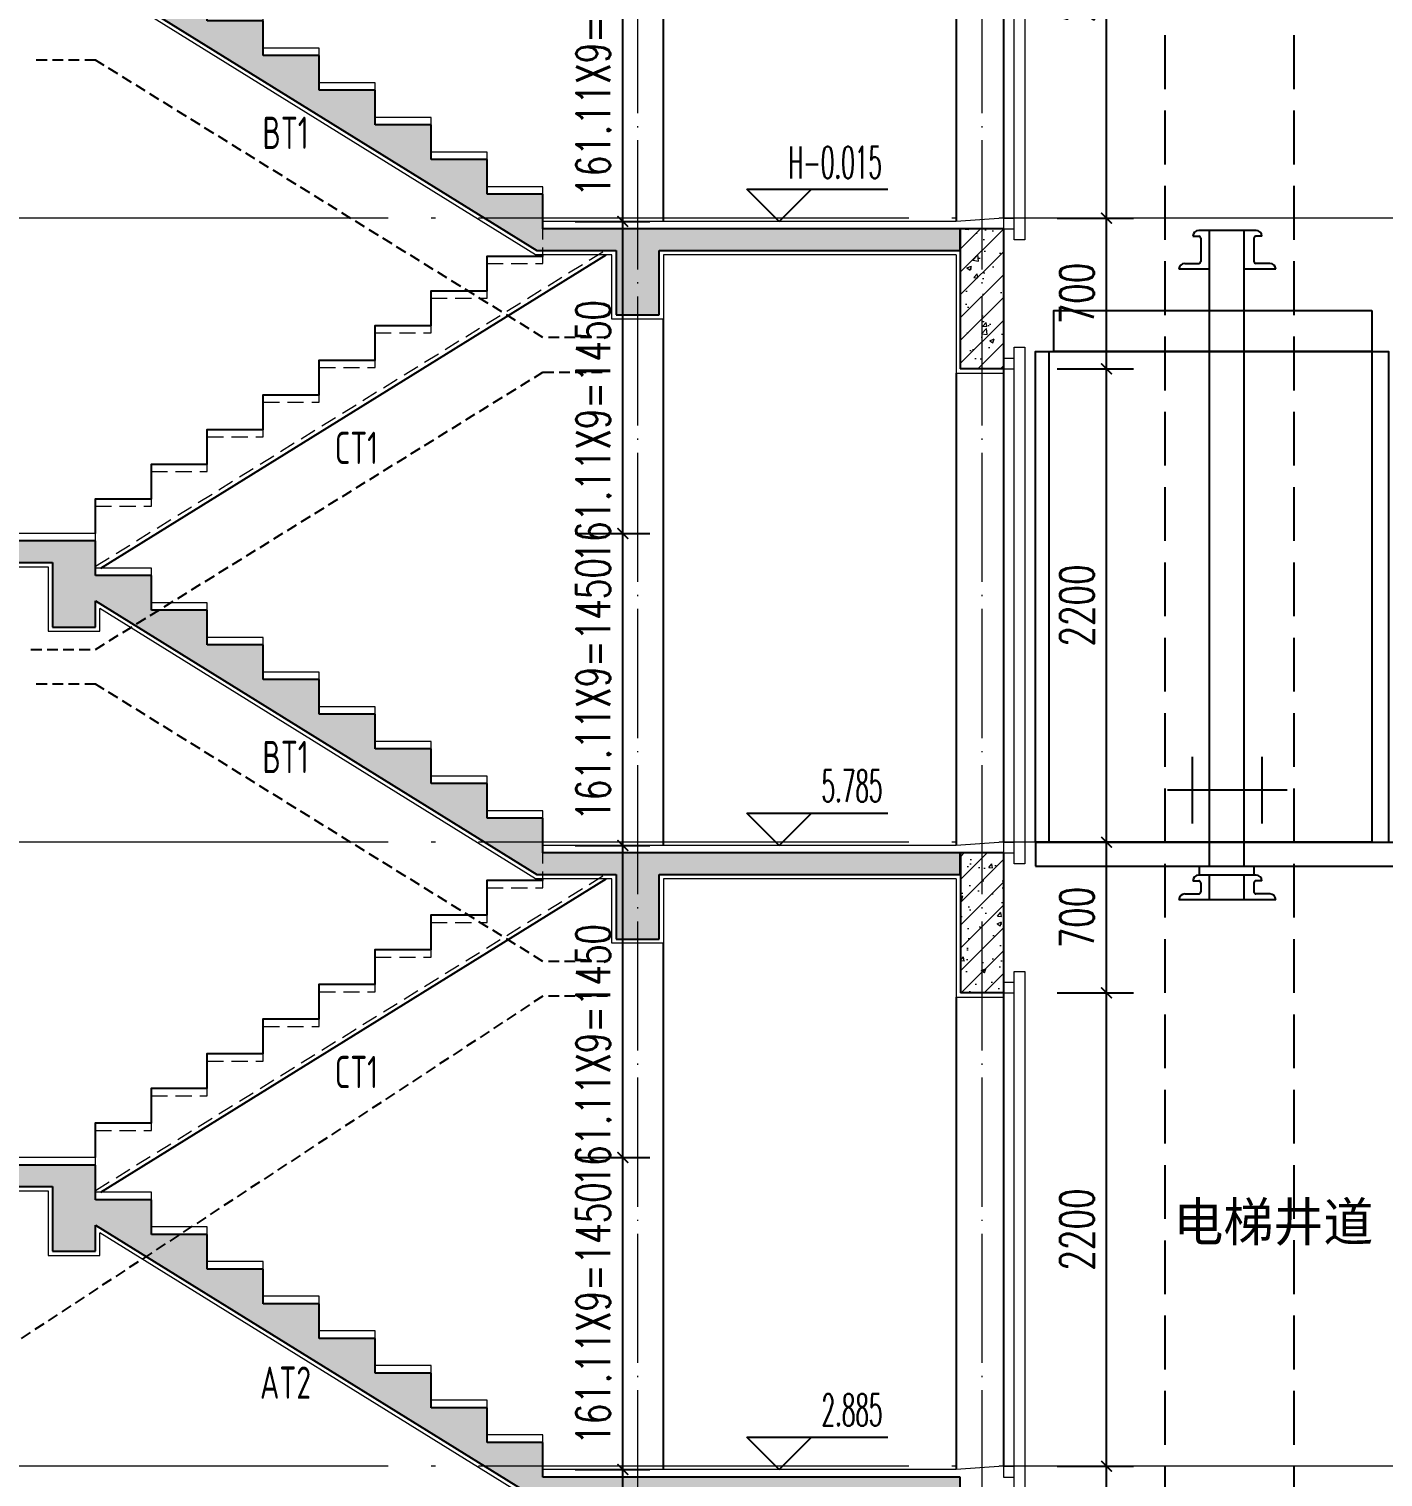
# Model space of a CAD drawing. Extents: x -668857 to 154266, y -275694 to 291306.
# Drawn here: x 46404 to 52698, y 209112 to 215841 of the extents above; entities that cross this region are included whole.
import ezdxf
from ezdxf.enums import TextEntityAlignment as Align

# ---------------------------------------------------------------- set-up
doc = ezdxf.new("R2010")
doc.units = 0
doc.header["$LTSCALE"] = 1000
for name, pattern in [('DASH', [0.35, 0.25, -0.1]), ('DOTE', [2.42, 2, -0.2, 0.02, -0.2]), ('HIDDEN', [0.375, 0.25, -0.125])]:
    doc.linetypes.add(name, pattern=pattern)
doc.layers.get('0').update_dxf_attribs({"linetype": 'CONTINUOUS'})
doc.layers.get('DEFPOINTS').update_dxf_attribs({"linetype": 'CONTINUOUS'})
for name, color, linetype in [('DIM_ELEV', 3, 'CONTINUOUS'), ('PUB_DIM', 3, 'CONTINUOUS'), ('PUB_TEXT', 2, 'CONTINUOUS'), ('TEXT', 2, 'CONTINUOUS'), ('WALL', 5, 'CONTINUOUS'), ('审核', 1, 'CONTINUOUS'), ('尺寸标注', 86, 'CONTINUOUS'), ('看线', 251, 'CONTINUOUS'), ('设备', 253, 'CONTINUOUS')]:
    doc.layers.add(name, color=color, linetype=linetype)
for name, color, linetype, lineweight in [('DOTE', 19, 'DOTE', 9), ('PUB_HATCH', 8, 'CONTINUOUS', 9), ('STAIR', 2, 'CONTINUOUS', 18), ('WINDOW', 144, 'CONTINUOUS', 15), ('内粉刷', 37, 'CONTINUOUS', 9)]:
    doc.layers.add(name, color=color, linetype=linetype, lineweight=lineweight)
doc.styles.add('_TCH_DIM', font='SIMPLEX.shx', dxfattribs={"width": 0.7, "bigfont": 'GBCBIG.shx'})
doc.styles.add('_TCH_DIM_T3', font='SIMPLEX', dxfattribs={"width": 0.705882, "bigfont": 'GBCBIG'})
doc.styles.add('TSSD_REIN', font='tssdeng.shx', dxfattribs={"width": 0.7, "height": 300, "bigfont": 'tssdchn.shx'})
doc.dimstyles.new('_TCH_ARCH&&50', dxfattribs={"dimtxt": 157.5, "dimasz": 50, "dimexe": 125, "dimexo": 150, "dimgap": 58.75, "dimtad": 1, "dimdec": 0, "dimzin": 0, "dimdsep": 46, "dimtxsty": '_TCH_DIM_T3', "dimblk": 'ARCHTICK', "dimcen": 0.09, "dimclrt": 7, "dimazin": 0, "dimtfac": 1, "dimtdec": 0, "dimtix": 1, "dimtmove": 2, "dimatfit": 3, "dimldrblk": 'ARCHTICK', "dimfxl": 0, "dimtolj": 1, "dimtzin": 0, "dimarcsym": 0})
pattern_1 = [(45, (0, 0), (-53.0330086, 53.0330086), []), (50, (0, 0), (215.178055, -18.82564), [22.5, -247.5]), (355, (0, 0), (-41.6254, 225.65764), [18, -198]), (100.4514, (17.93, -1.57), (173.552815, 206.831863), [19.122057, -210.342634]), (46.1842, (0, 60), (320.172315, -49.655704), [33.75, -371.25]), (96.6356, (26.68, 55.86), (280.39881, 292.23536), [28.68309, -315.5139]), (351.1842, (0, 60), (280.39858, 292.23558), [27, -297]), (21, (30, 45), (179.072116, -120.785667), [22.5, -247.5]), (326, (30, 45), (72.9946, 217.545014), [18, -198]), (71.4514, (44.92, 34.93), (252.06679, 96.75915), [19.122057, -210.342634]), (37.5, (0, 0), (3.6479566, 99.868156), [0, -195.6, 0, -201, 0, -198.75]), (7.5, (0, 0), (78.920861, 118.323514), [0, -114.6, 0, -191.1, 0, -75.75]), (327.5, (-66.9, 0), (160.146731, -6.7664615), [0, -75, 0, -234, 0, -310.5]), (317.5, (-96.9, 0), (174.95585, 30.031495), [0, -97.5, 0, -155.4, 0, -220.5])]

# ---------------------------------------------------------------- blocks, each defined once
blk = doc.blocks.new('FGSDFSFSEFESFES')
at = {"layer": 'WINDOW', "ltscale": 0.8}
for p, q in [((175258.6, -121034), (175208.6, -121034)), ((175258.6, -121084), (175208.6, -121084)), ((175258.6, -123284), (175208.6, -123284)), ((175258.6, -123334), (175208.6, -123334))]:
    blk.add_line(p, q, dxfattribs=at)
blk.add_lwpolyline([(175158.6, -123384), (175208.6, -123384), (175208.6, -120984), (175158.6, -120984), (175158.6, -123384)], dxfattribs=at)
blk = doc.blocks.new('A$C3EC504A2')
at = {"layer": '设备', "color": 206}
for p, q in [((143.4, 1764), (-143.4, 1764)), ((-91.6, 1764), (-91.6, -1418.3)), ((82.9, 1764), (82.9, -1418.3)), ((82.9, 1764), (82.9, 1570.1)), ((-172.5, 1734.9), (-143, 1734.9)), ((-133, 1724.9), (-133, 1609.2)), ((132.9, 1724.9), (132.9, 1609.2)), ((172.5, 1734.9), (142.9, 1734.9)), ((-213.1, 1599.2), (-143, 1599.2)), ((213.1, 1599.2), (142.9, 1599.2)), ((-91.6, 1570.1), (-242.2, 1570.1)), ((242.2, 1570.1), (82.9, 1570.1)), ((-952.1, 1158.1), (-868.8, 1158.1)), ((-175, -1204.9), (-175, -869.8)), ((175, -1204.9), (175, -869.8)), ((300, -1037.9), (-300, -1037.9)), ((-959.6, -1298), (834.8, -1298)), ((-959.6, -1298), (-959.6, -1418.3)), ((834.8, -1298), (834.8, -1418.3)), ((-959.6, -1418.3), (834.8, -1418.3)), ((-141.6, -1418.3), (-141.6, -1462)), ((132.9, -1418.3), (132.9, -1462)), ((-172.5, -1491.1), (-143, -1491.1)), ((143.4, -1462), (-143.4, -1462)), ((-133, -1501.1), (-133, -1546.6)), ((-91.6, -1462), (-91.6, -1585.7)), ((82.9, -1462), (82.9, -1585.7)), ((132.9, -1501.1), (132.9, -1546.6)), ((172.5, -1491.1), (142.9, -1491.1)), ((242.2, -1585.7), (-242.2, -1585.7)), ((-213.1, -1556.6), (-143, -1556.6)), ((213.1, -1556.6), (142.9, -1556.6))]:
    blk.add_line(p, q, dxfattribs=at)
for points in [[(722.6, 1363.4), (722.6, 1158.1), (-868.8, 1158.1), (-868.8, 1363.4)], [(722.6, 1158.1), (722.6, -1298), (-959.6, -1298), (-959.6, 1158.1)]]:
    blk.add_lwpolyline(points, close=True, dxfattribs=at)
for points in [[(-959.6, 1158.1), (-892.8, 1158.1), (-892.8, -1298)], [(722.6, 1158.1), (805.8, 1158.1), (805.8, -1298)]]:
    blk.add_lwpolyline(points, dxfattribs=at)
for centre, radius, start, end in [((-143.4, 1734.9), 29.1, 90.00001, 180.00001), ((143.4, 1734.9), 29.1, 0.00001, 90.00001), ((-143, 1724.9), 10, 0.00001, 90.00001), ((142.9, 1724.9), 10, 90.00001, 180.00001), ((-213.1, 1570.1), 29.1, 90.00001, 180.00001), ((-143, 1609.2), 10, 270.00001, 0.00001), ((142.9, 1609.2), 10, 180.00001, 270.00001), ((213.1, 1570.1), 29.1, 0.00001, 90.00001), ((-143.4, -1491.1), 29.1, 90.00001, 180.00001), ((-143, -1501.1), 10, 0.00001, 90.00001), ((142.9, -1501.1), 10, 90.00001, 180.00001), ((143.4, -1491.1), 29.1, 0.00001, 90.00001), ((-213.1, -1585.7), 29.1, 90.00001, 180.00001), ((-143, -1546.6), 10, 270.00001, 0.00001), ((142.9, -1546.6), 10, 180.00001, 270.00001), ((213.1, -1585.7), 29.1, 0.00001, 90.00001)]:
    blk.add_arc(centre, radius, start, end, dxfattribs=at)
blk = doc.blocks.new('BFGBFBCBVFB')
at = {"layer": 'PUB_HATCH'}
h = blk.add_hatch(dxfattribs=at)
h.set_pattern_fill('钢筋混凝土', color=256, scale=30, style=0)
h.set_pattern_definition(pattern_1)
h.paths.add_polyline_path([(894172.3, 26030), (894172.3, 25380), (894372.3, 25380), (894372.3, 26030)])
h = blk.add_hatch(dxfattribs=at)
h.set_pattern_fill('钢筋混凝土', color=256, scale=30, style=0)
h.set_pattern_definition(pattern_1)
h.paths.add_polyline_path([(888622.3, 24580), (888622.3, 24480), (889952.4, 24480), (889952.4, 24180), (890152.4, 24180), (890152.4, 24301.2), (892203.9, 23030), (892572.4, 23030), (892572.4, 22730), (892772.4, 22730), (892772.4, 23030), (894172.3, 23030), (894172.3, 23130), (892232.4, 23130), (892232.4, 23291.1), (891972.4, 23291.1), (891972.4, 23452.2), (891712.4, 23452.2), (891712.4, 23613.3), (891452.4, 23613.3), (891452.4, 23774.4), (891192.4, 23774.4), (891192.4, 23935.5), (890932.4, 23935.5), (890932.4, 24096.6), (890672.4, 24096.6), (890672.4, 24257.8), (890412.4, 24257.8), (890412.4, 24418.9), (890152.4, 24418.9), (890152.4, 24580)])
at = {"layer": 'STAIR', "linetype": 'HIDDEN', "ltscale": 0.3}
blk.add_line((890152.4, 24462.3), (892520.9, 25930), dxfattribs=at)
blk.add_lwpolyline([(890152.4, 24580), (890152.4, 24741.1), (890412.4, 24741.1), (890412.4, 24902.2), (890672.4, 24902.2), (890672.4, 25063.3), (890932.4, 25063.3), (890932.4, 25224.4), (891192.4, 25224.4), (891192.4, 25385.5), (891452.4, 25385.5), (891452.4, 25546.6), (891712.4, 25546.6), (891712.4, 25707.8), (891972.4, 25707.8), (891972.4, 25868.9), (892232.4, 25868.9), (892232.4, 26030)], dxfattribs=at)
at = {"layer": 'WALL'}
for p, q in [((894172.3, 26030), (894172.3, 25380)), ((894372.3, 26030), (894172.3, 26030)), ((894372.3, 26030), (894372.3, 25380)), ((894372.3, 25380), (894172.3, 25380)), ((890152.4, 24580), (888622.3, 24580)), ((890152.4, 24418.9), (890152.4, 24580)), ((888722.3, 24480), (889952.4, 24480)), ((889952.4, 24480), (889952.4, 24180)), ((890412.4, 24418.9), (890152.4, 24418.9)), ((890412.4, 24257.8), (890412.4, 24418.9)), ((890152.4, 24180), (890152.4, 24301.2)), ((890152.4, 24301.2), (892203.9, 23030)), ((890672.4, 24257.8), (890412.4, 24257.8)), ((890672.4, 24096.6), (890672.4, 24257.8)), ((889952.4, 24180), (890152.4, 24180)), ((890932.4, 24096.6), (890672.4, 24096.6)), ((890932.4, 23935.5), (890932.4, 24096.6)), ((891192.4, 23935.5), (890932.4, 23935.5)), ((891192.4, 23774.4), (891192.4, 23935.5)), ((891452.4, 23774.4), (891192.4, 23774.4)), ((891452.4, 23613.3), (891452.4, 23774.4)), ((891712.4, 23613.3), (891452.4, 23613.3)), ((891712.4, 23452.2), (891712.4, 23613.3)), ((891972.4, 23452.2), (891712.4, 23452.2)), ((891972.4, 23291.1), (891972.4, 23452.2)), ((892232.4, 23291.1), (891972.4, 23291.1)), ((892232.4, 23130), (892232.4, 23291.1)), ((894172.3, 23130), (892232.4, 23130)), ((894172.3, 23030), (894172.3, 23130)), ((892203.9, 23030), (892572.4, 23030)), ((892572.4, 23030), (892572.4, 22730)), ((892772.4, 22730), (892772.4, 23030)), ((892772.4, 23030), (894172.3, 23030)), ((892572.4, 22730), (892772.4, 22730))]:
    blk.add_line(p, q, dxfattribs=at)
at = {"layer": '内粉刷'}
for p, q in [((890152.4, 24615), (888742.3, 24615)), ((888742.3, 24460), (889932.4, 24460)), ((889932.4, 24460), (889932.4, 24160)), ((890172.4, 24160), (890172.4, 24265.3)), ((889932.4, 24160), (890172.4, 24160)), ((894152.4, 23165), (892232.4, 23165))]:
    blk.add_line(p, q, dxfattribs=at)
for points in [[(894372.4, 26080), (894152.4, 26065)], [(894372.4, 26080), (894372.4, 26030)], [(894152.4, 25910), (894152.4, 25360), (894372.4, 25360)], [(892232.4, 23165), (892232.4, 23326.1), (891972.4, 23326.1), (891972.4, 23487.2), (891712.4, 23487.2), (891712.4, 23648.3), (891452.4, 23648.3), (891452.4, 23809.4), (891192.4, 23809.4), (891192.4, 23970.5), (890932.4, 23970.5), (890932.4, 24131.6), (890672.4, 24131.6), (890672.4, 24292.8), (890412.4, 24292.8), (890412.4, 24453.9), (890152.4, 24453.9), (890152.4, 24615)], [(894152.4, 23010), (892792.4, 23010), (892792.4, 22710), (892552.4, 22710), (892552.4, 23010), (892198.2, 23010), (890172.4, 24265.3)]]:
    blk.add_lwpolyline(points, dxfattribs=at)
at = {"layer": '看线', "color": 32}
blk.add_line((890176.7, 24453.9), (892526.6, 25910), dxfattribs=at)
at = {"layer": '看线'}
for p, q in [((892792.4, 23165), (892792.4, 25610)), ((894372.3, 25380), (894372.3, 23180)), ((894152.4, 25360), (894152.4, 23165))]:
    blk.add_line(p, q, dxfattribs=at)
at = {"layer": '看线', "color": 32}
blk.add_lwpolyline([(890152.4, 24615), (890152.4, 24776.1), (890412.4, 24776.1), (890412.4, 24937.2), (890672.4, 24937.2), (890672.4, 25098.3), (890932.4, 25098.3), (890932.4, 25259.4), (891192.4, 25259.4), (891192.4, 25420.5), (891452.4, 25420.5), (891452.4, 25581.6), (891712.4, 25581.6), (891712.4, 25742.8), (891972.4, 25742.8), (891972.4, 25903.9), (892232.4, 25903.9), (892232.4, 25910)], dxfattribs=at)
at = {"xscale": -1}
blk.add_blockref('FGSDFSFSEFESFES', (1069630.9, 146464), dxfattribs=at)
blk = doc.blocks.new('A$C0DDB073D')
at = {"layer": 'PUB_HATCH'}
h = blk.add_hatch(dxfattribs=at)
h.set_pattern_fill('钢筋混凝土', color=256, scale=30, style=0)
h.set_pattern_definition(pattern_1)
h.paths.add_polyline_path([(199.9, 0), (199.9, -100), (1430, -100), (1430, -400), (1630, -400), (1630, -278.8), (3681.5, -1550), (4050, -1550), (4050, -1850), (4250, -1850), (4250, -1550), (5649.9, -1550), (5649.9, -1450), (3710, -1450), (3710, -1288.9), (3450, -1288.9), (3450, -1127.8), (3190, -1127.8), (3190, -966.7), (2930, -966.7), (2930, -805.6), (2670, -805.6), (2670, -644.5), (2410, -644.5), (2410, -483.3), (2150, -483.3), (2150, -322.2), (1890, -322.2), (1890, -161.1), (1630, -161.1), (1630, 0)])
at = {"layer": 'WALL'}
for p, q in [((199.9, 0), (199.9, -100)), ((1630, 0), (199.9, 0)), ((1630, -161.1), (1630, 0)), ((199.9, -100), (1430, -100)), ((1430, -100), (1430, -400)), ((1890, -161.1), (1630, -161.1)), ((1890, -322.2), (1890, -161.1)), ((1630, -400), (1630, -278.8)), ((1630, -278.8), (3681.5, -1550)), ((2150, -322.2), (1890, -322.2)), ((2150, -483.3), (2150, -322.2)), ((1430, -400), (1630, -400)), ((2410, -483.3), (2150, -483.3)), ((2410, -644.5), (2410, -483.3)), ((2670, -644.5), (2410, -644.5)), ((2670, -805.6), (2670, -644.5)), ((2930, -805.6), (2670, -805.6)), ((2930, -966.7), (2930, -805.6)), ((3190, -966.7), (2930, -966.7)), ((3190, -1127.8), (3190, -966.7)), ((3450, -1127.8), (3190, -1127.8)), ((3450, -1288.9), (3450, -1127.8)), ((3710, -1288.9), (3450, -1288.9)), ((3710, -1450), (3710, -1288.9)), ((5649.9, -1450), (3710, -1450)), ((5649.9, -1550), (5649.9, -1450)), ((3681.5, -1550), (4050, -1550)), ((4050, -1550), (4050, -1850)), ((4250, -1850), (4250, -1550)), ((4250, -1550), (5649.9, -1550)), ((4050, -1850), (4250, -1850))]:
    blk.add_line(p, q, dxfattribs=at)
at = {"layer": '内粉刷'}
for p, q in [((1630, 35), (219.9, 35)), ((219.9, -120), (1410, -120)), ((1410, -120), (1410, -420)), ((1650, -420), (1650, -314.7)), ((1410, -420), (1650, -420)), ((5630, -1415), (3710, -1415))]:
    blk.add_line(p, q, dxfattribs=at)
for points in [[(3710, -1415), (3710, -1253.9), (3450, -1253.9), (3450, -1092.8), (3190, -1092.8), (3190, -931.7), (2930, -931.7), (2930, -770.6), (2670, -770.6), (2670, -609.5), (2410, -609.5), (2410, -448.3), (2150, -448.3), (2150, -287.2), (1890, -287.2), (1890, -126.1), (1630, -126.1), (1630, 35)], [(5630, -1570), (4270, -1570), (4270, -1870), (4030, -1870), (4030, -1570), (3675.8, -1570), (1650, -314.7)]]:
    blk.add_lwpolyline(points, dxfattribs=at)
at = {"layer": '看线'}
blk.add_line((4270, -1415), (4270, 1030), dxfattribs=at)
blk = doc.blocks.new('_ArchTick')
at = {"color": 0, "linetype": 'ByBlock', "const_width": 0.15}
blk.add_lwpolyline([(-0.5, -0.5), (0.5, 0.5)], dxfattribs=at)
blk = doc.blocks.new('*D419')
at = {"layer": 'DEFPOINTS', "color": 0}
for p in [(48793.5, 216396.9), (49164.7, 216396.9), (48793.5, 214946.9)]:
    blk.add_point(p, dxfattribs=at)
at = {"layer": '尺寸标注', "color": 0, "lineweight": -2}
for p, q in [((48943.5, 216396.9), (49289.7, 216396.9)), ((49164.7, 214946.9), (49164.7, 216396.9)), ((48943.5, 214946.9), (49289.7, 214946.9))]:
    blk.add_line(p, q, dxfattribs=at)
at = {"layer": '尺寸标注', "color": 0, "lineweight": -2, "xscale": 50, "yscale": 50, "zscale": 50}
for p, rotation in [((49164.7, 216396.9), 90), ((49164.7, 214946.9), 270)]:
    blk.add_blockref('_ArchTick', p, dxfattribs=dict(at, rotation=rotation))
at = {"layer": '尺寸标注', "color": 7, "insert": (49027.2, 215671.9), "char_height": 157.5, "attachment_point": 5, "rotation": 90, "style": '_TCH_DIM_T3'}
blk.add_mtext('\\A1;161.11X9=1450', dxfattribs=at)
blk = doc.blocks.new('*D420')
at = {"layer": 'DEFPOINTS', "color": 0}
for p in [(48793.5, 214946.9), (49164.7, 214946.9), (48793.5, 213496.9)]:
    blk.add_point(p, dxfattribs=at)
at = {"layer": '尺寸标注', "color": 0, "lineweight": -2}
for p, q in [((48943.5, 214946.9), (49289.7, 214946.9)), ((49164.7, 213496.9), (49164.7, 214946.9)), ((48943.5, 213496.9), (49289.7, 213496.9))]:
    blk.add_line(p, q, dxfattribs=at)
at = {"layer": '尺寸标注', "color": 0, "lineweight": -2, "xscale": 50, "yscale": 50, "zscale": 50}
for p, rotation in [((49164.7, 214946.9), 90), ((49164.7, 213496.9), 270)]:
    blk.add_blockref('_ArchTick', p, dxfattribs=dict(at, rotation=rotation))
at = {"layer": '尺寸标注', "color": 7, "insert": (49027.2, 213971.9), "char_height": 157.5, "attachment_point": 5, "rotation": 90, "style": '_TCH_DIM_T3'}
blk.add_mtext('\\A1;161.11X9=1450', dxfattribs=at)
blk = doc.blocks.new('*D421')
at = {"layer": 'DEFPOINTS', "color": 0}
for p in [(48793.5, 213496.9), (49164.7, 213496.9), (48793.5, 212046.9)]:
    blk.add_point(p, dxfattribs=at)
at = {"layer": '尺寸标注', "color": 0, "lineweight": -2}
for p, q in [((48943.5, 213496.9), (49289.7, 213496.9)), ((49164.7, 212046.9), (49164.7, 213496.9)), ((48943.5, 212046.9), (49289.7, 212046.9))]:
    blk.add_line(p, q, dxfattribs=at)
at = {"layer": '尺寸标注', "color": 0, "lineweight": -2, "xscale": 50, "yscale": 50, "zscale": 50}
for p, rotation in [((49164.7, 213496.9), 90), ((49164.7, 212046.9), 270)]:
    blk.add_blockref('_ArchTick', p, dxfattribs=dict(at, rotation=rotation))
at = {"layer": '尺寸标注', "color": 7, "insert": (49027.2, 212771.9), "char_height": 157.5, "attachment_point": 5, "rotation": 90, "style": '_TCH_DIM_T3'}
blk.add_mtext('\\A1;161.11X9=1450', dxfattribs=at)
blk = doc.blocks.new('*D422')
at = {"layer": 'DEFPOINTS', "color": 0}
for p in [(48793.5, 212046.9), (49164.7, 212046.9), (48793.5, 210596.9)]:
    blk.add_point(p, dxfattribs=at)
at = {"layer": '尺寸标注', "color": 0, "lineweight": -2}
for p, q in [((48943.5, 212046.9), (49289.7, 212046.9)), ((49164.7, 210596.9), (49164.7, 212046.9)), ((48943.5, 210596.9), (49289.7, 210596.9))]:
    blk.add_line(p, q, dxfattribs=at)
at = {"layer": '尺寸标注', "color": 0, "lineweight": -2, "xscale": 50, "yscale": 50, "zscale": 50}
for p, rotation in [((49164.7, 212046.9), 90), ((49164.7, 210596.9), 270)]:
    blk.add_blockref('_ArchTick', p, dxfattribs=dict(at, rotation=rotation))
at = {"layer": '尺寸标注', "color": 7, "insert": (49027.2, 211071.9), "char_height": 157.5, "attachment_point": 5, "rotation": 90, "style": '_TCH_DIM_T3'}
blk.add_mtext('\\A1;161.11X9=1450', dxfattribs=at)
blk = doc.blocks.new('*D423')
at = {"layer": 'DEFPOINTS', "color": 0}
for p in [(48793.5, 210596.9), (49164.7, 210596.9), (48793.5, 209146.9)]:
    blk.add_point(p, dxfattribs=at)
at = {"layer": '尺寸标注', "color": 0, "lineweight": -2}
for p, q in [((48943.5, 210596.9), (49289.7, 210596.9)), ((49164.7, 209146.9), (49164.7, 210596.9)), ((48943.5, 209146.9), (49289.7, 209146.9))]:
    blk.add_line(p, q, dxfattribs=at)
at = {"layer": '尺寸标注', "color": 0, "lineweight": -2, "xscale": 50, "yscale": 50, "zscale": 50}
for p, rotation in [((49164.7, 210596.9), 90), ((49164.7, 209146.9), 270)]:
    blk.add_blockref('_ArchTick', p, dxfattribs=dict(at, rotation=rotation))
at = {"layer": '尺寸标注', "color": 7, "insert": (49027.2, 209871.9), "char_height": 157.5, "attachment_point": 5, "rotation": 90, "style": '_TCH_DIM_T3'}
blk.add_mtext('\\A1;161.11X9=1450', dxfattribs=at)
blk = doc.blocks.new('*D424')
at = {"layer": 'DEFPOINTS', "color": 0}
for p in [(48793.5, 209146.9), (49164.7, 209146.9), (48793.5, 206246.9)]:
    blk.add_point(p, dxfattribs=at)
at = {"layer": '尺寸标注', "color": 0, "lineweight": -2}
for p, q in [((48943.5, 209146.9), (49289.7, 209146.9)), ((49164.7, 206246.9), (49164.7, 209146.9)), ((48943.5, 206246.9), (49289.7, 206246.9))]:
    blk.add_line(p, q, dxfattribs=at)
at = {"layer": '尺寸标注', "color": 0, "lineweight": -2, "xscale": 50, "yscale": 50, "zscale": 50}
for p, rotation in [((49164.7, 209146.9), 90), ((49164.7, 206246.9), 270)]:
    blk.add_blockref('_ArchTick', p, dxfattribs=dict(at, rotation=rotation))
at = {"layer": '尺寸标注', "color": 7, "insert": (49027.2, 207696.9), "char_height": 157.5, "attachment_point": 5, "rotation": 90, "style": '_TCH_DIM_T3'}
blk.add_mtext('\\A1;170.59X17=2900', dxfattribs=at)
blk = doc.blocks.new('*D436')
at = {"layer": 'DEFPOINTS', "color": 0}
for p in [(51033.5, 209161.9), (51413.1, 209161.9), (51033.5, 208461.9)]:
    blk.add_point(p, dxfattribs=at)
at = {"layer": 'PUB_DIM', "color": 0, "lineweight": -2}
for p, q in [((51183.5, 209161.9), (51538.1, 209161.9)), ((51413.1, 208461.9), (51413.1, 209161.9)), ((51183.5, 208461.9), (51538.1, 208461.9))]:
    blk.add_line(p, q, dxfattribs=at)
at = {"layer": 'PUB_DIM', "color": 0, "lineweight": -2, "xscale": 50, "yscale": 50, "zscale": 50}
for p, rotation in [((51413.1, 209161.9), 90), ((51413.1, 208461.9), 270)]:
    blk.add_blockref('_ArchTick', p, dxfattribs=dict(at, rotation=rotation))
at = {"layer": 'PUB_DIM', "color": 7, "insert": (51275.6, 208811.9), "char_height": 157.5, "attachment_point": 5, "rotation": 90, "style": '_TCH_DIM_T3'}
blk.add_mtext('\\A1;700', dxfattribs=at)
blk = doc.blocks.new('*D437')
at = {"layer": 'DEFPOINTS', "color": 0}
for p in [(51033.5, 211361.9), (51413.1, 211361.9), (51033.5, 209161.9)]:
    blk.add_point(p, dxfattribs=at)
at = {"layer": 'PUB_DIM', "color": 0, "lineweight": -2}
for p, q in [((51183.5, 211361.9), (51538.1, 211361.9)), ((51413.1, 209161.9), (51413.1, 211361.9)), ((51183.5, 209161.9), (51538.1, 209161.9))]:
    blk.add_line(p, q, dxfattribs=at)
at = {"layer": 'PUB_DIM', "color": 0, "lineweight": -2, "xscale": 50, "yscale": 50, "zscale": 50}
for p, rotation in [((51413.1, 211361.9), 90), ((51413.1, 209161.9), 270)]:
    blk.add_blockref('_ArchTick', p, dxfattribs=dict(at, rotation=rotation))
at = {"layer": 'PUB_DIM', "color": 7, "insert": (51275.6, 210261.9), "char_height": 157.5, "attachment_point": 5, "rotation": 90, "style": '_TCH_DIM_T3'}
blk.add_mtext('\\A1;2200', dxfattribs=at)
blk = doc.blocks.new('*D438')
at = {"layer": 'DEFPOINTS', "color": 0}
for p in [(51033.5, 212061.9), (51413.1, 212061.9), (51033.5, 211361.9)]:
    blk.add_point(p, dxfattribs=at)
at = {"layer": 'PUB_DIM', "color": 0, "lineweight": -2}
for p, q in [((51183.5, 212061.9), (51538.1, 212061.9)), ((51413.1, 211361.9), (51413.1, 212061.9)), ((51183.5, 211361.9), (51538.1, 211361.9))]:
    blk.add_line(p, q, dxfattribs=at)
at = {"layer": 'PUB_DIM', "color": 0, "lineweight": -2, "xscale": 50, "yscale": 50, "zscale": 50}
for p, rotation in [((51413.1, 212061.9), 90), ((51413.1, 211361.9), 270)]:
    blk.add_blockref('_ArchTick', p, dxfattribs=dict(at, rotation=rotation))
at = {"layer": 'PUB_DIM', "color": 7, "insert": (51275.6, 211711.9), "char_height": 157.5, "attachment_point": 5, "rotation": 90, "style": '_TCH_DIM_T3'}
blk.add_mtext('\\A1;700', dxfattribs=at)
blk = doc.blocks.new('*D439')
at = {"layer": 'DEFPOINTS', "color": 0}
for p in [(51033.5, 214261.9), (51413.1, 214261.9), (51033.5, 212061.9)]:
    blk.add_point(p, dxfattribs=at)
at = {"layer": 'PUB_DIM', "color": 0, "lineweight": -2}
for p, q in [((51183.5, 214261.9), (51538.1, 214261.9)), ((51413.1, 212061.9), (51413.1, 214261.9)), ((51183.5, 212061.9), (51538.1, 212061.9))]:
    blk.add_line(p, q, dxfattribs=at)
at = {"layer": 'PUB_DIM', "color": 0, "lineweight": -2, "xscale": 50, "yscale": 50, "zscale": 50}
for p, rotation in [((51413.1, 214261.9), 90), ((51413.1, 212061.9), 270)]:
    blk.add_blockref('_ArchTick', p, dxfattribs=dict(at, rotation=rotation))
at = {"layer": 'PUB_DIM', "color": 7, "insert": (51275.6, 213161.9), "char_height": 157.5, "attachment_point": 5, "rotation": 90, "style": '_TCH_DIM_T3'}
blk.add_mtext('\\A1;2200', dxfattribs=at)
blk = doc.blocks.new('*D440')
at = {"layer": 'DEFPOINTS', "color": 0}
for p in [(51033.5, 214961.9), (51413.1, 214961.9), (51033.5, 214261.9)]:
    blk.add_point(p, dxfattribs=at)
at = {"layer": 'PUB_DIM', "color": 0, "lineweight": -2}
for p, q in [((51183.5, 214961.9), (51538.1, 214961.9)), ((51413.1, 214261.9), (51413.1, 214961.9)), ((51183.5, 214261.9), (51538.1, 214261.9))]:
    blk.add_line(p, q, dxfattribs=at)
at = {"layer": 'PUB_DIM', "color": 0, "lineweight": -2, "xscale": 50, "yscale": 50, "zscale": 50}
for p, rotation in [((51413.1, 214961.9), 90), ((51413.1, 214261.9), 270)]:
    blk.add_blockref('_ArchTick', p, dxfattribs=dict(at, rotation=rotation))
at = {"layer": 'PUB_DIM', "color": 7, "insert": (51275.6, 214611.9), "char_height": 157.5, "attachment_point": 5, "rotation": 90, "style": '_TCH_DIM_T3'}
blk.add_mtext('\\A1;700', dxfattribs=at)
blk = doc.blocks.new('*D441')
at = {"layer": 'DEFPOINTS', "color": 0}
for p in [(51033.5, 217161.9), (51413.1, 217161.9), (51033.5, 214961.9)]:
    blk.add_point(p, dxfattribs=at)
at = {"layer": 'PUB_DIM', "color": 0, "lineweight": -2}
for p, q in [((51183.5, 217161.9), (51538.1, 217161.9)), ((51413.1, 214961.9), (51413.1, 217161.9)), ((51183.5, 214961.9), (51538.1, 214961.9))]:
    blk.add_line(p, q, dxfattribs=at)
at = {"layer": 'PUB_DIM', "color": 0, "lineweight": -2, "xscale": 50, "yscale": 50, "zscale": 50}
for p, rotation in [((51413.1, 217161.9), 90), ((51413.1, 214961.9), 270)]:
    blk.add_blockref('_ArchTick', p, dxfattribs=dict(at, rotation=rotation))
at = {"layer": 'PUB_DIM', "color": 7, "insert": (51275.6, 216061.9), "char_height": 157.5, "attachment_point": 5, "rotation": 90, "style": '_TCH_DIM_T3'}
blk.add_mtext('\\A1;2200', dxfattribs=at)

msp = doc.modelspace()

# ---------------------------------------------------------------- hatches: boundary and pattern name
at = {"layer": 'PUB_HATCH'}
h = msp.add_hatch(dxfattribs=at)
h.set_pattern_fill('钢筋混凝土', color=256, scale=30, style=0)
h.set_pattern_definition([(45, (-912729.814, 298690.31), (-53.0330086, 53.0330086), []), (50, (-912729.81, 298690.3), (215.178055, -18.82564), [22.5, -247.5]), (355, (-912729.81, 298690.3), (-41.6254, 225.65764), [18, -198]), (100.4514, (-912711.88, 298688.74), (173.552815, 206.831863), [19.122057, -210.342634]), (46.1842, (-912729.81, 298750.3), (320.172315, -49.655704), [33.75, -371.25]), (96.6356, (-912703.13, 298746.17), (280.39881, 292.23536), [28.68309, -315.5139]), (351.1842, (-912729.8, 298750.3), (280.39858, 292.23558), [27, -297]), (21, (-912699.81, 298735.3), (179.072116, -120.785667), [22.5, -247.5]), (326, (-912699.81, 298735.3), (72.9946, 217.545014), [18, -198]), (71.4514, (-912684.9, 298725.24), (252.06679, 96.75915), [19.122057, -210.342634]), (37.5, (-912729.81, 298690.31), (3.6479566, 99.868156), [0, -195.6, 0, -201, 0, -198.75]), (7.5, (-912729.81, 298690.31), (78.920861, 118.323514), [0, -114.6, 0, -191.1, 0, -75.75]), (327.5, (-912796.71, 298690.31), (160.146731, -6.7664615), [0, -75, 0, -234, 0, -310.5]), (317.5, (-912826.71, 298690.3), (174.95585, 30.031495), [0, -97.5, 0, -155.4, 0, -220.5])])
h.paths.add_polyline_path([(50733.54, 212011.91), (50733.54, 211361.91), (50933.54, 211361.91), (50933.54, 212011.91)])

# ---------------------------------------------------------------- linework, layer by layer
at = {"layer": 'DIM_ELEV', "color": 6}
for p, q in [((49891.14, 214946.91), (49741.14, 215096.91)), ((49741.14, 215096.91), (50397.14, 215096.91)), ((49891.14, 214946.91), (50041.14, 215096.91)), ((49891.14, 212046.91), (49741.14, 212196.91)), ((49741.14, 212196.91), (50397.14, 212196.91)), ((49891.14, 212046.91), (50041.14, 212196.91)), ((49891.14, 209146.89), (49741.14, 209296.89)), ((49741.14, 209296.89), (50397.14, 209296.89)), ((49891.14, 209146.89), (50041.14, 209296.89))]:
    msp.add_line(p, q, dxfattribs=at)
at = {"layer": 'DOTE', "linetype": 'DOTE', "ltscale": 0.3}
for p, q in [((49233.5, 224761.89), (49233.52, 200184.89)), ((50833.5, 224761.89), (50833.52, 200184.89))]:
    msp.add_line(p, q, dxfattribs=at)
at = {"layer": 'DOTE', "linetype": 'DOTE'}
for p, q in [((55333.56, 214961.89), (39856.5, 214961.89)), ((55333.56, 214961.89), (39856.5, 214961.89)), ((55333.56, 212061.89), (39856.5, 212061.89)), ((55333.56, 209161.89), (39856.5, 209161.89))]:
    msp.add_line(p, q, dxfattribs=at)
at = {"layer": 'STAIR', "linetype": 'HIDDEN', "ltscale": 0.3}
msp.add_line((46713.51, 210443.8), (49081.98, 211911.45), dxfattribs=at)
msp.add_lwpolyline([(46713.51, 210561.45), (46713.51, 210722.56), (46973.51, 210722.56), (46973.51, 210883.67), (47233.51, 210883.67), (47233.51, 211044.78), (47493.51, 211044.78), (47493.51, 211205.89), (47753.51, 211205.89), (47753.51, 211367), (48013.51, 211367), (48013.51, 211528.11), (48273.51, 211528.11), (48273.51, 211689.22), (48533.51, 211689.22), (48533.51, 211850.34), (48793.51, 211850.34), (48793.51, 212011.45)], dxfattribs=at)
at = {"layer": 'WALL'}
for p, q in [((50733.54, 212011.91), (50733.54, 211361.91)), ((50933.54, 212011.91), (50733.54, 212011.91)), ((50933.54, 212011.91), (50933.54, 211361.91)), ((50933.54, 211361.91), (50733.54, 211361.91))]:
    msp.add_line(p, q, dxfattribs=at)
at = {"layer": '内粉刷'}
for points in [[(50933.54, 212061.91), (50713.54, 212046.91)], [(50933.54, 212061.91), (50933.54, 212011.91)], [(50713.54, 211891.91), (50713.54, 211341.91), (50933.54, 211341.88)], [(50933.54, 209161.91), (50713.54, 209146.91)], [(50933.54, 209161.91), (50933.54, 209111.91)]]:
    msp.add_lwpolyline(points, dxfattribs=at)
at = {"layer": '审核', "color": 58, "linetype": 'HIDDEN', "ltscale": 0.2}
for points in [[(49093.56, 214408.01), (48793.56, 214408.01), (46713.57, 215696.9), (46413.57, 215696.9)], [(46413.57, 212958.01), (46713.57, 212958.01), (48793.64, 214246.9), (49093.64, 214246.9)], [(49093.56, 211508.01), (48793.56, 211508.01), (46713.57, 212796.9), (46413.57, 212796.9)], [(49093.57, 211346.9), (48793.57, 211346.9), (44633.57, 208617.49), (44333.57, 208617.49)]]:
    msp.add_lwpolyline(points, dxfattribs=at)
at = {"layer": '看线', "color": 32}
msp.add_line((46737.82, 210435.34), (49087.68, 211891.45), dxfattribs=at)
at = {"layer": '看线'}
for p, q in [((50713.54, 211341.91), (50713.54, 209146.91)), ((50933.54, 211361.88), (50933.54, 209161.91))]:
    msp.add_line(p, q, dxfattribs=at)
at = {"layer": '看线', "color": 32}
msp.add_lwpolyline([(46713.51, 210596.45), (46713.51, 210757.56), (46973.51, 210757.56), (46973.51, 210918.67), (47233.51, 210918.67), (47233.51, 211079.78), (47493.51, 211079.78), (47493.51, 211240.89), (47753.51, 211240.89), (47753.51, 211402), (48013.51, 211402), (48013.51, 211563.11), (48273.51, 211563.11), (48273.51, 211724.22), (48533.51, 211724.22), (48533.51, 211885.34), (48793.51, 211885.34), (48793.51, 211891.45)], dxfattribs=at)
at = {"layer": '设备', "color": 206, "linetype": 'DASH'}
for p, q in [((51683.48, 222111.89), (51683.48, 204811.89)), ((52283.79, 222111.9), (52283.56, 204811.89))]:
    msp.add_line(p, q, dxfattribs=at)

# ---------------------------------------------------------------- block references
for name, p in [('BFGBFBCBVFB', (-843438.89, 191782.1)), ('BFGBFBCBVFB', (-843438.89, 188882.1)), ('A$C0DDB073D', (45083.5, 210561.46))]:
    msp.add_blockref(name, p)
at = {"xscale": 0.9285492283842308, "yscale": 0.9285492283842308, "zscale": 0.9285492283842308}
msp.add_blockref('A$C3EC504A2', (51974.59, 213267.15), dxfattribs=at)
at = {"xscale": -1}
msp.add_blockref('FGSDFSFSEFESFES', (226192.11, 332445.92), dxfattribs=at)

# ---------------------------------------------------------------- texts
at = {"layer": 'DIM_ELEV', "color": 7, "style": '_TCH_DIM', "width": 0.494118}
msp.add_text('H-0.015', height=148.75, dxfattribs=at).set_placement((49934.14, 215146.96))
at = {"layer": 'PUB_TEXT', "color": 6, "style": '_TCH_DIM', "width": 0.494118}
for s, p in [('5.785', (50088.14, 212249.41)), ('2.885', (50088.14, 209349.39))]:
    msp.add_text(s, height=148.75, dxfattribs=at).set_placement(p)
at = {"layer": 'PUB_TEXT'}
msp.add_text('电梯井道', height=178.723, dxfattribs=at).set_placement((51723.6, 210208.48))
at = {"layer": 'TEXT', "color": 230, "style": 'TSSD_REIN', "width": 0.7}
for s, p in [('BT1', (47597.14, 215283.74)), ('CT1', (47926.35, 213819.67)), ('BT1', (47597.14, 212383.11)), ('CT1', (47926.35, 210919.05)), ('AT2', (47597.03, 209475.55))]:
    msp.add_text(s, height=150, dxfattribs=at).set_placement(p, align=Align.CENTER)

# ---------------------------------------------------------------- dimensions: what is measured, and where the dimension line sits
at = {"layer": 'PUB_DIM'}
for p1, p2, picture, middle in [((51033.54, 214961.89), (51033.54, 217161.93), '*D441', (51275.58, 216061.91)), ((51033.54, 214261.93), (51033.54, 214961.89), '*D440', (51275.58, 214611.91)), ((51033.54, 212061.89), (51033.54, 214261.93), '*D439', (51275.58, 213161.91)), ((51033.54, 211361.91), (51033.54, 212061.89), '*D438', (51275.58, 211711.9)), ((51033.54, 209161.93), (51033.54, 211361.91), '*D437', (51275.58, 210261.92)), ((51033.54, 208461.89), (51033.54, 209161.93), '*D436', (51275.58, 208811.91))]:
    dim = msp.add_aligned_dim(p1=p1, p2=p2, distance=-379.54, dimstyle='_TCH_ARCH&&50', dxfattribs=at)
    dim.commit()
    dim.dimension.update_dxf_attribs({"geometry": picture, "text_midpoint": middle})
at = {"layer": '尺寸标注', "color": 106}
for p1, p2, text, picture, middle in [((48793.51, 214946.91), (48793.51, 216396.91), '161.11X9=1450', '*D419', (49027.16, 215671.91)), ((48793.51, 212046.91), (48793.51, 213496.91), '161.11X9=1450', '*D421', (49027.16, 212771.91)), ((48793.51, 209146.89), (48793.51, 210596.89), '161.11X9=1450', '*D423', (49027.16, 209871.89)), ((48793.51, 206246.88), (48793.51, 209146.89), '170.59X17=2900', '*D424', (49027.16, 207696.89))]:
    dim = msp.add_aligned_dim(p1=p1, p2=p2, distance=-371.15, text=text, dimstyle='_TCH_ARCH&&50', dxfattribs=at)
    dim.commit()
    dim.dimension.update_dxf_attribs({"geometry": picture, "text_midpoint": middle})
for base, p1, p2, picture, middle in [((49164.66, 214946.91), (48793.51, 213496.91), (48793.51, 214946.91), '*D420', (49027.16, 213971.91)), ((49164.66, 212046.91), (48793.51, 210596.89), (48793.51, 212046.91), '*D422', (49027.16, 211071.9))]:
    dim = msp.add_linear_dim(base=base, p1=p1, p2=p2, angle=90, text='161.11X9=1450', dimstyle='_TCH_ARCH&&50', dxfattribs=at)
    dim.commit()
    dim.dimension.update_dxf_attribs({"geometry": picture, "text_midpoint": middle, "dimtype": 161})

doc.saveas('drawing.dxf')
